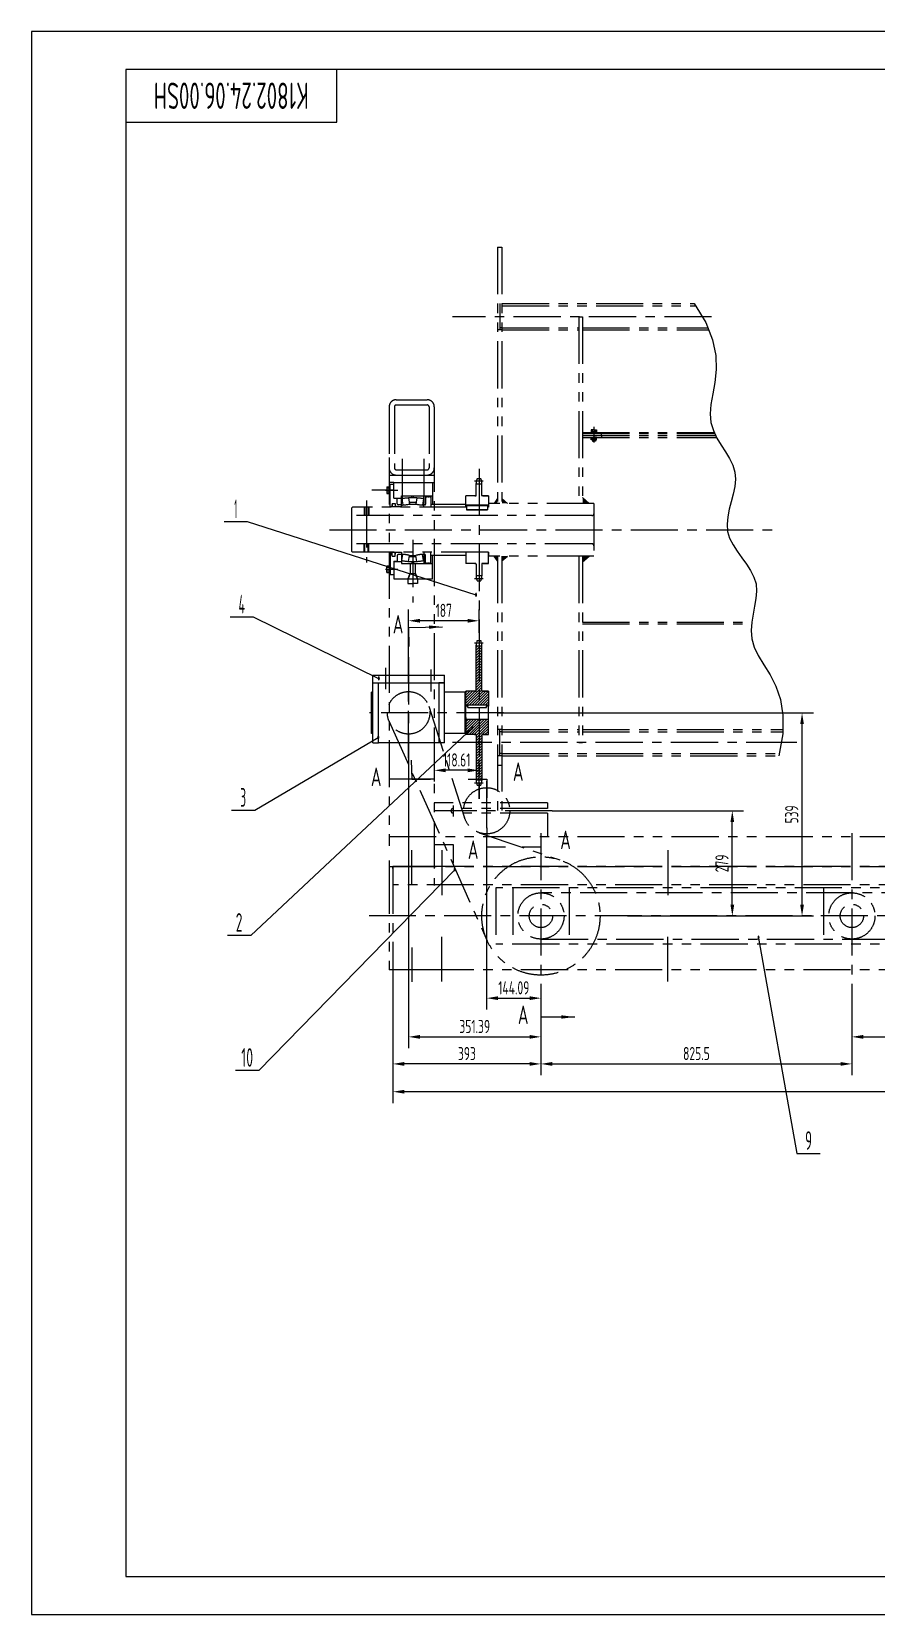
# Model space of a CAD drawing. Header units: millimetres. Extents: x 0 to 5940, y 0 to 4200.
# Drawn here: x 0 to 2242, y 0 to 4200 of the extents above; entities that cross this region are included whole.
import ezdxf
from ezdxf.enums import TextEntityAlignment as Align

# ---------------------------------------------------------------- set-up
doc = ezdxf.new("R2010")
doc.units = ezdxf.units.MM
doc.header["$LTSCALE"] = 100
for name, pattern in [('F', [0.75, 0.5, -0.25]), ('G', [2, 1.25, -0.25, 0.25, -0.25]), ('K', [2.5, 1.25, -0.25, 0.25, -0.25, 0.25, -0.25])]:
    doc.linetypes.add(name, pattern=pattern)
for name, color, linetype in [('01', 7, 'Continuous'), ('02', 1, 'Continuous'), ('04', 2, 'F'), ('05', 4, 'G'), ('07', 6, 'K'), ('08', 1, 'Continuous'), ('11', 3, 'Continuous')]:
    doc.layers.add(name, color=color, linetype=linetype)
doc.styles.get("Standard").update_dxf_attribs({"font": 'isocp', "width": 0.707, "bigfont": 'intecad.shx'})
doc.dimstyles.new('INTE', dxfattribs={"dimscale": 10, "dimtxt": 3.5, "dimasz": 3, "dimexe": 3, "dimexo": 0, "dimgap": 1, "dimtad": 1, "dimdsep": 46, "dimtxsty": 'Standard', "dimcen": 0, "dimclrd": 1, "dimclre": 1, "dimclrt": 3, "dimaunit": 1, "dimadec": 0, "dimazin": 0, "dimtfac": 1, "dimtmove": 0, "dimatfit": 0, "dimfxl": 1, "dimarcsym": 0})

# ---------------------------------------------------------------- blocks, each defined once
blk = doc.blocks.new('ERT')
at = {"layer": '07', "linetype": 'K'}
for points in [[(1236.5, 2961.2), (1227.5, 2948.3), (1236.5, 2948.3)], [(1248.5, 2961.2), (1248.5, 2948.3), (1263.5, 2948.3)], [(1462.5, 2963.4), (1462.5, 2948.3), (1480.4, 2948.3)], [(1236.5, 2795.5), (1227.5, 2808.3), (1236.5, 2808.3)], [(1248.5, 2795.5), (1248.5, 2808.3), (1263.5, 2808.3)], [(1462.5, 2793.3), (1462.5, 2808.3), (1480.4, 2808.3)]]:
    blk.add_hatch(color=6, dxfattribs=at).paths.add_polyline_path(points)
at = {"layer": '02'}
blk.add_lwpolyline([(1759.1, 3478.3), (1789.4, 3427.9), (1807.6, 3382.1), (1816, 3340.6), (1817.3, 3303.1), (1814, 3269.1), (1808.5, 3238.5), (1803.3, 3210.7), (1801, 3185.5), (1803.3, 3162.5), (1809.9, 3141.3), (1819.3, 3121.6), (1830.4, 3102.9), (1841.9, 3085), (1852.7, 3067.3), (1861.4, 3049.5), (1867, 3031.3), (1868.4, 3012.4), (1866.5, 2992.8), (1862.4, 2972.8), (1857.2, 2952.6), (1852, 2932.4), (1847.9, 2912.4), (1846, 2892.8), (1847.5, 2873.9), (1853, 2855.7), (1861.9, 2838.1), (1873, 2821), (1885.2, 2804.1), (1897.5, 2787.2), (1908.6, 2770.1), (1917.5, 2752.5), (1923, 2734.3), (1924.5, 2715.4), (1922.8, 2695.6), (1919.2, 2675.3), (1915, 2654.3), (1911.5, 2632.9), (1909.9, 2611.1), (1911.6, 2589), (1917.7, 2566.7), (1929.1, 2544.1), (1944, 2520.1), (1960.3, 2493.6), (1975.6, 2463.2), (1987.8, 2427.7), (1994.6, 2385.9), (1993.9, 2336.5), (1983.3, 2278.3)], dxfattribs=at)
at = {"layer": '05', "color": 4, "linetype": 'G'}
for p, q in [((1804.6, 3443.3), (1117.3, 3443.3)), ((984, 3066.3), (984, 2950.3)), ((1041.5, 3066.3), (1041.5, 2947.6)), ((961.5, 2983.3), (903.2, 2983.3)), ((939.4, 2983.3), (972.4, 2983.3)), ((1176, 3007.9), (1199, 3007.9)), ((889, 2955.7), (889, 2791.5)), ((790.5, 2878.3), (1984.6, 2878.3)), ((1011.5, 2851.2), (1011.5, 2685)), ((939.4, 2773.3), (972.4, 2773.3)), ((1176, 2748.8), (1199, 2748.8)), ((2022.1, 2313.3), (1117.3, 2313.3))]:
    blk.add_line(p, q, dxfattribs=at)
at = {"layer": '07', "color": 6, "linetype": 'K'}
for p, q in [((1236.5, 3628.3), (1236.5, 2948.3)), ((1236.5, 3628.3), (1248.5, 3628.3)), ((1236.5, 3628.3), (1248.5, 3628.3)), ((1248.5, 3628.3), (1248.5, 2948.3)), ((1242.5, 3478.3), (1242.5, 3408.3)), ((1248.5, 3478.3), (1759.1, 3478.3)), ((1248.5, 3472.3), (1762.7, 3472.3)), ((1248.5, 3408.3), (1236.5, 3408.3)), ((1248.5, 3414.3), (1242.5, 3414.3)), ((1248.5, 3414.3), (1452.5, 3414.3)), ((1248.5, 3408.3), (1452.5, 3408.3)), ((1452.5, 3443.3), (1452.5, 2948.3)), ((1452.5, 3443.3), (1462.5, 3443.3)), ((1462.5, 3443.3), (1462.5, 2948.3)), ((1462.5, 3414.3), (1794.8, 3414.3)), ((1462.5, 3408.3), (1797.2, 3408.3)), ((949, 3204.3), (949, 3003.3)), ((963, 3204.3), (963, 3042.3)), ((968, 3223.3), (1050, 3223.3)), ((968, 3209.3), (1050, 3209.3)), ((1055, 3204.3), (1055, 3042.3)), ((1069, 3204.3), (1069, 3003.3)), ((1492.5, 3151), (1492.5, 3109.9)), ((1462.5, 3136.3), (1812.2, 3136.3)), ((1462.5, 3133.3), (1813.7, 3133.3)), ((1462.5, 3128.3), (1816.1, 3128.3)), ((1462.5, 3123.3), (1818.5, 3123.3)), ((1492.5, 3143.7), (1485.3, 3143.7)), ((1485.3, 3143.7), (1485.3, 3138.4)), ((1485.3, 3138.4), (1492.5, 3138.4)), ((1485.3, 3123.3), (1492.5, 3123.3)), ((1485.3, 3116.5), (1485.3, 3123.3)), ((1492.5, 3116.5), (1485.3, 3116.5)), ((1486.4, 3138.4), (1486.4, 3136.3)), ((1492.5, 3138.4), (1486.4, 3138.4)), ((1486.4, 3136.3), (1492.5, 3136.3)), ((1488.5, 3138.4), (1488.5, 3143.7)), ((1488.5, 3116.5), (1488.5, 3123.3)), ((1488.5, 3116.5), (1488.5, 3113.4)), ((1488.5, 3113.4), (1492.5, 3113.4)), ((1489.5, 3113.4), (1489.5, 3116.5)), ((1492.5, 3136.3), (1491.3, 3138.4)), ((1492.5, 3143.7), (1499.7, 3143.7)), ((1492.5, 3140.5), (1492.5, 3134.2)), ((1492.5, 3138.4), (1493.7, 3136.3)), ((1492.5, 3138.4), (1498.7, 3138.4)), ((1499.7, 3138.4), (1492.5, 3138.4)), ((1498.7, 3136.3), (1492.5, 3136.3)), ((1492.5, 3115.5), (1492.5, 3124.4)), ((1499.7, 3123.3), (1492.5, 3123.3)), ((1492.5, 3116.5), (1499.7, 3116.5)), ((1496.5, 3113.4), (1492.5, 3113.4)), ((1495.5, 3113.4), (1495.5, 3116.5)), ((1496.5, 3138.4), (1496.5, 3143.7)), ((1496.5, 3116.5), (1496.5, 3123.3)), ((1496.5, 3116.5), (1496.5, 3113.4)), ((1498.7, 3138.4), (1498.7, 3136.3)), ((1499.7, 3143.7), (1499.7, 3138.4)), ((1499.7, 3116.5), (1499.7, 3123.3)), ((1512.5, 3128.3), (1512.5, 3133.3)), ((1512.5, 3128.3), (1512.5, 3123.3)), ((968, 3037.3), (1050, 3037.3)), ((942.5, 2992.2), (948.9, 2992.2)), ((942.5, 2992.2), (942.5, 2974.5)), ((948.9, 2988.3), (942.5, 2988.3)), ((948.9, 2974.5), (948.9, 2992.2)), ((948.9, 2991), (951.5, 2991)), ((949, 3023.3), (1069, 3023.3)), ((961.5, 3003.3), (949, 3003.3)), ((961.5, 2998.3), (951.5, 2998.3)), ((951.5, 2938.3), (951.5, 2998.3)), ((961.5, 3003.3), (1064, 3003.3)), ((961.5, 2961.8), (961.5, 3003.3)), ((1064, 3003.3), (1064, 2946.3)), ((1064, 3003.3), (1069, 3003.3)), ((1180, 2969.4), (1180, 3001.1)), ((1180, 3000), (1195, 3000)), ((1182.8, 3013.8), (1192.4, 3013.8)), ((1195, 2969.4), (1195, 3001.1)), ((948.9, 2978.3), (942.5, 2978.3)), ((942.5, 2974.5), (948.9, 2974.5)), ((948.9, 2975.6), (951.5, 2975.6)), ((956.7, 2948.3), (955.5, 2938.6)), ((956.7, 2948.3), (964.7, 2948.3)), ((956.7, 2948.3), (956.7, 2938.6)), ((961.5, 2962.3), (981.5, 2962.3)), ((961.5, 2961.8), (970.5, 2961.8)), ((964.7, 2948.3), (965.9, 2938.6)), ((964.7, 2948.3), (964.7, 2938.6)), ((970.5, 2947.3), (970.5, 2961.8)), ((981.5, 2944.3), (973.5, 2944.3)), ((981.5, 2938.3), (981.5, 2968.3)), ((981.5, 2968.3), (1064, 2968.3)), ((982.4, 2960.1), (985.3, 2943.9)), ((1000.1, 2962.5), (1002.9, 2946.5)), ((1020.7, 2950.2), (1002.2, 2950.2)), ((1002.9, 2946.5), (1020.1, 2946.5)), ((1009.5, 2962.9), (1009.5, 2968.3)), ((1013.5, 2962.9), (1013.5, 2968.3)), ((1022.9, 2962.5), (1020.1, 2946.5)), ((1040.6, 2960.1), (1037.7, 2943.9)), ((1041.5, 2938.3), (1041.5, 2968.3)), ((1044, 2944.3), (1041.5, 2944.3)), ((1046, 2967.8), (1046, 2946.3)), ((1046, 2967.8), (1048, 2967.8)), ((1048, 2967.8), (1048, 2965.8)), ((1048, 2965.8), (1050, 2965.8)), ((1050, 2967.8), (1052, 2967.8)), ((1050, 2967.8), (1050, 2965.8)), ((1052, 2967.8), (1052, 2965.8)), ((1052, 2965.8), (1054, 2965.8)), ((1054, 2967.8), (1054, 2965.8)), ((1054, 2967.8), (1056, 2967.8)), ((1056, 2967.8), (1056, 2965.8)), ((1056, 2965.8), (1058, 2965.8)), ((1058, 2967.8), (1058, 2965.8)), ((1058, 2967.8), (1060, 2967.8)), ((1060, 2967.8), (1060, 2938.3)), ((1060, 2946.3), (1152.6, 2946.3)), ((1152.6, 2938.3), (1152.6, 2968.3)), ((1179, 2968.3), (1152.6, 2968.3)), ((1212.6, 2943.2), (1152.6, 2943.2)), ((1154.6, 2942.5), (1155.3, 2943.2)), ((1154.6, 2942.5), (1154.6, 2931.3)), ((1154.6, 2942.5), (1210.6, 2942.5)), ((1176.1, 2968.3), (1179, 2968.3)), ((1212.6, 2968.3), (1196, 2968.3)), ((1198.5, 2968.3), (1212.6, 2968.3)), ((1210.6, 2942.5), (1210, 2943.2)), ((1210.6, 2942.5), (1210.6, 2931.3)), ((1212.6, 2968.3), (1212.6, 2938.3)), ((1492.5, 2948.3), (1212.6, 2948.3)), ((1236.5, 2961.2), (1227.5, 2948.3)), ((1248.5, 2961.2), (1263.5, 2948.3)), ((1462.5, 2963.4), (1480.4, 2948.3)), ((1492.5, 2948.3), (1492.5, 2808.3)), ((849, 2935.3), (852, 2938.3)), ((849, 2935.3), (849, 2821.3)), ((1487.5, 2915.8), (849, 2915.8)), ((1154.6, 2938.3), (852, 2938.3)), ((883, 2938.3), (883, 2915.8)), ((884.5, 2938.3), (884.5, 2915.8)), ((893.5, 2938.3), (893.5, 2915.8)), ((895, 2938.3), (895, 2915.8)), ((981.5, 2938.6), (951.5, 2938.6)), ((1154.6, 2931.3), (1155.1, 2930.8)), ((1154.6, 2931.3), (1210.6, 2931.3)), ((1210.1, 2930.8), (1155.1, 2930.8)), ((1210.1, 2930.8), (1210.6, 2931.3)), ((1212.6, 2938.3), (1210.6, 2938.3)), ((1487.5, 2840.8), (849, 2840.8)), ((852, 2818.3), (849, 2821.3)), ((1212.6, 2818.3), (852, 2818.3)), ((883, 2818.3), (883, 2840.8)), ((884.5, 2818.3), (884.5, 2840.8)), ((893.5, 2818.3), (893.5, 2840.8)), ((895, 2818.3), (895, 2840.8)), ((951.5, 2818.3), (951.5, 2758.3)), ((967.5, 2818.1), (951.5, 2818.1)), ((981.5, 2818.1), (951.5, 2818.1)), ((956.7, 2808.3), (955.5, 2818.1)), ((956.7, 2808.3), (956.7, 2818.1)), ((964.7, 2808.3), (965.9, 2818.1)), ((964.7, 2808.3), (964.7, 2818.1)), ((981.5, 2818.3), (981.5, 2788.3)), ((1041.5, 2818.3), (1041.5, 2788.3)), ((1060, 2788.8), (1060, 2818.3)), ((1152.6, 2818.3), (1152.6, 2788.3)), ((1212.6, 2818.3), (1212.6, 2808.3)), ((1212.6, 2788.3), (1212.6, 2818.3)), ((942.5, 2782.2), (948.9, 2782.2)), ((942.5, 2764.5), (942.5, 2782.2)), ((948.9, 2778.3), (942.5, 2778.3)), ((948.9, 2782.2), (948.9, 2764.5)), ((948.9, 2781), (951.5, 2781)), ((956.7, 2808.3), (964.7, 2808.3)), ((961.5, 2794.8), (970.5, 2794.8)), ((961.5, 2794.8), (961.5, 2748.3)), ((961.5, 2794.3), (981.5, 2794.3)), ((970.5, 2809.3), (970.5, 2794.8)), ((981.5, 2812.3), (973.5, 2812.3)), ((981.5, 2812.3), (973.5, 2812.3)), ((981.5, 2788.3), (1064, 2788.3)), ((982.4, 2796.6), (985.3, 2812.8)), ((1000.1, 2794.2), (1002.9, 2810.2)), ((1020.7, 2806.4), (1002.2, 2806.4)), ((1002.9, 2810.2), (1020.1, 2810.2)), ((1004.5, 2788.3), (1004.5, 2762.3)), ((1009.5, 2793.8), (1009.5, 2788.3)), ((1013.5, 2793.8), (1013.5, 2788.3)), ((1018.5, 2788.3), (1018.5, 2762.3)), ((1022.9, 2794.2), (1020.1, 2810.2)), ((1040.6, 2796.6), (1037.7, 2812.8)), ((1044, 2812.3), (1041.5, 2812.3)), ((1046, 2788.8), (1046, 2810.3)), ((1046, 2788.8), (1048, 2788.8)), ((1048, 2788.8), (1048, 2790.8)), ((1048, 2790.8), (1050, 2790.8)), ((1050, 2788.8), (1050, 2790.8)), ((1050, 2788.8), (1052, 2788.8)), ((1052, 2788.8), (1052, 2790.8)), ((1052, 2790.8), (1054, 2790.8)), ((1054, 2788.8), (1054, 2790.8)), ((1054, 2788.8), (1056, 2788.8)), ((1056, 2790.8), (1058, 2790.8)), ((1056, 2788.8), (1056, 2790.8)), ((1058, 2788.8), (1058, 2790.8)), ((1058, 2788.8), (1060, 2788.8)), ((1152.6, 2810.3), (1060, 2810.3)), ((1064, 2748.3), (1064, 2810.3)), ((1179, 2788.3), (1152.6, 2788.3)), ((1176.1, 2788.3), (1179, 2788.3)), ((1180, 2787.3), (1180, 2755.5)), ((1195, 2787.3), (1195, 2755.5)), ((1212.6, 2788.3), (1196, 2788.3)), ((1198.5, 2788.3), (1212.6, 2788.3)), ((1492.5, 2808.3), (1212.6, 2808.3)), ((1236.5, 2795.5), (1227.5, 2808.3)), ((1236.5, 2808.3), (1236.5, 2128.3)), ((1248.5, 2808.3), (1248.5, 2128.3)), ((1248.5, 2795.5), (1263.5, 2808.3)), ((1452.5, 2808.3), (1452.5, 2313.3)), ((1462.5, 2808.3), (1462.5, 2313.3)), ((1462.5, 2793.3), (1480.4, 2808.3)), ((948.9, 2768.3), (942.5, 2768.3)), ((942.5, 2764.5), (948.9, 2764.5)), ((948.9, 2765.6), (951.5, 2765.6)), ((961.5, 2758.3), (951.5, 2758.3)), ((961.5, 2748.3), (1064, 2748.3)), ((1003.6, 2762.3), (998.5, 2748.3)), ((998.5, 2748.3), (998.5, 2736)), ((998.5, 2736), (1011.5, 2736)), ((1004.5, 2762.3), (999.3, 2748.3)), ((1003.6, 2762.3), (1019.4, 2762.3)), ((1024.5, 2736), (1011.5, 2736)), ((1018.5, 2762.3), (1023.7, 2748.3)), ((1019.4, 2762.3), (1024.5, 2748.3)), ((1024.5, 2748.3), (1024.5, 2736)), ((1180, 2756.7), (1195, 2756.7)), ((1182.8, 2742.8), (1192.4, 2742.8)), ((1462.5, 2633.3), (1911.6, 2633.3)), ((1462.5, 2628.3), (1911.2, 2628.3)), ((1248.5, 2348.3), (1452.5, 2348.3)), ((1248.5, 2342.3), (1452.5, 2342.3)), ((1462.5, 2348.3), (1994, 2348.3)), ((1462.5, 2342.3), (1994.2, 2342.3)), ((1248.5, 2284.3), (1984.4, 2284.3)), ((1248.5, 2278.3), (1983.3, 2278.3))]:
    blk.add_line(p, q, dxfattribs=at)
for centre, radius, start, end in [((968, 3204.3), 19, 90, 180), ((968, 3204.3), 5, 90, 180), ((1050, 3204.3), 19, 0, 90), ((1050, 3204.3), 5, 0, 90), ((968, 3042.3), 19, 180, 270), ((968, 3042.3), 5, 180, 270), ((1050, 3042.3), 5, 270, 0), ((1050, 3042.3), 19, 270, 0), ((1210.5, 3001.2), 30.5, 155.386, 180.0093), ((1164.5, 3001.6), 30.5, 359.2339, 23.7843), ((973.5, 2947.3), 3, 180, 270), ((1011.3, 2813.7), 149.3, 89.9099, 101.5036), ((981.5, 3029.4), 85.6, 269.9905, 284.4704), ((1011.7, 2813.7), 149.3, 78.4964, 90.0901), ((1041.5, 3029.4), 85.6, 255.5296, 270.0095), ((1044, 2946.3), 2, 270, 360), ((1179, 2969.4), 1.02, 270, 0), ((1196, 2969.4), 1.02, 180, 270), ((1155.1, 2931.3), 0.5, 180, 270), ((1210.1, 2931.3), 0.5, 270, 360), ((1487.5, 2920.8), 5, 270, 0), ((1487.5, 2835.8), 5, 0, 90), ((973.5, 2809.3), 3, 90, 180), ((981.5, 2727.3), 85.6, 75.5296, 90.0095), ((1011.3, 2943), 149.3, 258.4964, 270.0901), ((1011.7, 2943), 149.3, 269.9099, 281.5036), ((1041.5, 2727.3), 85.6, 89.9905, 104.4704), ((1044, 2810.3), 2, 0, 90), ((1179, 2787.3), 1.02, 0, 90), ((1196, 2787.3), 1.02, 90, 180), ((1210.5, 2755.5), 30.5, 179.9907, 204.614), ((1164.5, 2755.1), 30.5, 336.2157, 0.7661)]:
    blk.add_arc(centre, radius, start, end, dxfattribs=at)
blk = doc.blocks.new('*D16')
at = {"layer": '08', "color": 1, "lineweight": -2}
for p, q in [((959, 1710.3), (959, 1356.9)), ((5174, 1710.3), (5174, 1356.9)), ((5144, 1386.9), (989, 1386.9))]:
    blk.add_line(p, q, dxfattribs=at)
at = {"layer": '08', "color": 1}
for points in [[(989, 1391.9), (989, 1381.9), (959, 1386.9)], [(5144, 1391.9), (5144, 1381.9), (5174, 1386.9)]]:
    blk.add_solid(points, dxfattribs=at)
at = {"layer": 'Defpoints', "color": 0}
for p in [(959, 1710.3), (5174, 1710.3), (959, 1386.9)]:
    blk.add_point(p, dxfattribs=at)
at = {"layer": '08', "color": 3, "insert": (3066.5, 1414.4), "char_height": 35, "attachment_point": 5}
blk.add_mtext('4215', dxfattribs=at)
blk = doc.blocks.new('*D24')
at = {"layer": '08', "color": 1, "lineweight": -2}
for p, q in [((1187.6, 2164.4), (1187.6, 2269.8)), ((1069, 2250.8), (1069, 2209.8)), ((1157.6, 2239.8), (1099, 2239.8))]:
    blk.add_line(p, q, dxfattribs=at)
at = {"layer": '08', "color": 1}
for points in [[(1099, 2244.8), (1099, 2234.8), (1069, 2239.8)], [(1157.6, 2244.8), (1157.6, 2234.8), (1187.6, 2239.8)]]:
    blk.add_solid(points, dxfattribs=at)
at = {"layer": 'Defpoints', "color": 0}
for p in [(1069, 2250.8), (1069, 2239.8), (1187.6, 2164.4)]:
    blk.add_point(p, dxfattribs=at)
at = {"layer": '08', "color": 3, "insert": (1128.3, 2267.3), "char_height": 35, "attachment_point": 5}
blk.add_mtext('118.61', dxfattribs=at)
blk = doc.blocks.new('*D25')
at = {"layer": '08', "color": 1, "lineweight": -2}
for p, q in [((1000.6, 2539.7), (1000.6, 2666.7)), ((1187.6, 2604.6), (1187.6, 2666.7)), ((1157.6, 2636.7), (1030.6, 2636.7))]:
    blk.add_line(p, q, dxfattribs=at)
at = {"layer": '08', "color": 1}
for points in [[(1030.6, 2641.7), (1030.6, 2631.7), (1000.6, 2636.7)], [(1157.6, 2641.7), (1157.6, 2631.7), (1187.6, 2636.7)]]:
    blk.add_solid(points, dxfattribs=at)
at = {"layer": 'Defpoints', "color": 0}
for p in [(1000.6, 2636.7), (1187.6, 2604.6), (1000.6, 2539.7)]:
    blk.add_point(p, dxfattribs=at)
at = {"layer": '08', "color": 3, "insert": (1094.1, 2664.2), "char_height": 35, "attachment_point": 5}
blk.add_mtext('187', dxfattribs=at)
blk = doc.blocks.new('*D37')
at = {"layer": '08', "color": 1, "lineweight": -2}
for p, q in [((959, 1634.3), (959, 1430.7)), ((1352, 1634.3), (1352, 1430.7)), ((1322, 1460.7), (989, 1460.7))]:
    blk.add_line(p, q, dxfattribs=at)
at = {"layer": '08', "color": 1}
for points in [[(989, 1465.7), (989, 1455.7), (959, 1460.7)], [(1322, 1465.7), (1322, 1455.7), (1352, 1460.7)]]:
    blk.add_solid(points, dxfattribs=at)
at = {"layer": 'Defpoints', "color": 0}
for p in [(959, 1634.3), (1352, 1634.3), (959, 1460.7)]:
    blk.add_point(p, dxfattribs=at)
at = {"layer": '08', "color": 3, "insert": (1155.5, 1488.2), "char_height": 35, "attachment_point": 5}
blk.add_mtext('393', dxfattribs=at)
blk = doc.blocks.new('*D38')
at = {"layer": '08', "color": 1, "lineweight": -2}
for p, q in [((1352, 1634.3), (1352, 1430.7)), ((2177.5, 1634.3), (2177.5, 1430.7)), ((1382, 1460.7), (2147.5, 1460.7))]:
    blk.add_line(p, q, dxfattribs=at)
at = {"layer": '08', "color": 1}
for points in [[(1382, 1465.7), (1382, 1455.7), (1352, 1460.7)], [(2147.5, 1465.7), (2147.5, 1455.7), (2177.5, 1460.7)]]:
    blk.add_solid(points, dxfattribs=at)
at = {"layer": 'Defpoints', "color": 0}
for p in [(1352, 1634.3), (2177.5, 1634.3), (2177.5, 1460.7)]:
    blk.add_point(p, dxfattribs=at)
at = {"layer": '08', "color": 3, "insert": (1764.8, 1488.2), "char_height": 35, "attachment_point": 5}
blk.add_mtext('825.5', dxfattribs=at)
blk = doc.blocks.new('*D39')
at = {"layer": '08', "color": 1, "lineweight": -2}
for p, q in [((2177.5, 1634.3), (2177.5, 1502.5)), ((3066.5, 1634.3), (3066.5, 1502.5)), ((2207.5, 1532.5), (3036.5, 1532.5))]:
    blk.add_line(p, q, dxfattribs=at)
at = {"layer": '08', "color": 1}
for points in [[(2207.5, 1537.5), (2207.5, 1527.5), (2177.5, 1532.5)], [(3036.5, 1537.5), (3036.5, 1527.5), (3066.5, 1532.5)]]:
    blk.add_solid(points, dxfattribs=at)
at = {"layer": 'Defpoints', "color": 0}
for p in [(2177.5, 1634.3), (3066.5, 1634.3), (3066.5, 1532.5)]:
    blk.add_point(p, dxfattribs=at)
at = {"layer": '08', "color": 3, "insert": (2622, 1560), "char_height": 35, "attachment_point": 5}
blk.add_mtext('889', dxfattribs=at)
blk = doc.blocks.new('*D42')
at = {"layer": '08', "color": 1, "lineweight": -2}
for p, q in [((1381.8, 2132.3), (1890.1, 2132.3)), ((1860.1, 1883.3), (1860.1, 2102.3)), ((1601.9, 1853.3), (1890.1, 1853.3))]:
    blk.add_line(p, q, dxfattribs=at)
at = {"layer": '08', "color": 1}
for points in [[(1855.1, 2102.3), (1865.1, 2102.3), (1860.1, 2132.3)], [(1855.1, 1883.3), (1865.1, 1883.3), (1860.1, 1853.3)]]:
    blk.add_solid(points, dxfattribs=at)
at = {"layer": 'Defpoints', "color": 0}
for p in [(1381.8, 2132.3), (1860.1, 2132.3), (1601.9, 1853.3)]:
    blk.add_point(p, dxfattribs=at)
at = {"layer": '08', "color": 3, "insert": (1832.6, 1992.8), "char_height": 35, "attachment_point": 5, "rotation": 90}
blk.add_mtext('279', dxfattribs=at)
blk = doc.blocks.new('*D43')
at = {"layer": '08', "color": 1, "lineweight": -2}
for p, q in [((1207.9, 2050.7), (1207.9, 1605.2)), ((1352, 1668), (1352, 1605.2)), ((1237.9, 1635.2), (1322, 1635.2))]:
    blk.add_line(p, q, dxfattribs=at)
at = {"layer": '08', "color": 1}
for points in [[(1237.9, 1640.2), (1237.9, 1630.2), (1207.9, 1635.2)], [(1322, 1640.2), (1322, 1630.2), (1352, 1635.2)]]:
    blk.add_solid(points, dxfattribs=at)
at = {"layer": 'Defpoints', "color": 0}
for p in [(1207.9, 2050.7), (1352, 1668), (1352, 1635.2)]:
    blk.add_point(p, dxfattribs=at)
at = {"layer": '08', "color": 3, "insert": (1280, 1662.7), "char_height": 35, "attachment_point": 5}
blk.add_mtext('144.09', dxfattribs=at)
blk = doc.blocks.new('*D44')
at = {"layer": '08', "color": 1, "lineweight": -2}
for p, q in [((1236.5, 2392.3), (2075.2, 2392.3)), ((2045.2, 1883.3), (2045.2, 2362.3)), ((1581.8, 1853.3), (2075.2, 1853.3))]:
    blk.add_line(p, q, dxfattribs=at)
at = {"layer": '08', "color": 1}
for points in [[(2040.2, 2362.3), (2050.2, 2362.3), (2045.2, 2392.3)], [(2040.2, 1883.3), (2050.2, 1883.3), (2045.2, 1853.3)]]:
    blk.add_solid(points, dxfattribs=at)
at = {"layer": 'Defpoints', "color": 0}
for p in [(1236.5, 2392.3), (2045.2, 2392.3), (1581.8, 1853.3)]:
    blk.add_point(p, dxfattribs=at)
at = {"layer": '08', "color": 3, "insert": (2017.7, 2122.8), "char_height": 35, "attachment_point": 5, "rotation": 90}
blk.add_mtext('539', dxfattribs=at)
blk = doc.blocks.new('*D45')
at = {"layer": '08', "color": 1, "lineweight": -2}
for p, q in [((1000.6, 2297.2), (1000.6, 1502.5)), ((1352, 1668), (1352, 1502.5)), ((1030.6, 1532.5), (1322, 1532.5))]:
    blk.add_line(p, q, dxfattribs=at)
at = {"layer": '08', "color": 1}
for points in [[(1030.6, 1537.5), (1030.6, 1527.5), (1000.6, 1532.5)], [(1322, 1537.5), (1322, 1527.5), (1352, 1532.5)]]:
    blk.add_solid(points, dxfattribs=at)
at = {"layer": 'Defpoints', "color": 0}
for p in [(1000.6, 2297.2), (1352, 1668), (1352, 1532.5)]:
    blk.add_point(p, dxfattribs=at)
at = {"layer": '08', "color": 3, "insert": (1176.3, 1560), "char_height": 35, "attachment_point": 5}
blk.add_mtext('351.39', dxfattribs=at)
blk = doc.blocks.new('*U64', base_point=(251.96, 168.31))
at = {"layer": '01'}
for p, q in [((251.96, 168.31), (251.96, 182.31)), ((195.96, 168.31), (251.96, 168.31))]:
    blk.add_line(p, q, dxfattribs=at)
blk = doc.blocks.new('*U65')
at = {"layer": '01'}
for points in [[(584, 410), (25, 410)], [(25, 410), (25, 10)], [(25, 10), (584, 10)]]:
    blk.add_lwpolyline(points, dxfattribs=at)
at = {"layer": '02'}
for points in [[(594, 420), (0, 420)], [(0, 420), (0, 0)], [(0, 0), (594, 0)]]:
    blk.add_lwpolyline(points, dxfattribs=at)

msp = doc.modelspace()

# ---------------------------------------------------------------- hatches: boundary and pattern name
at = {"layer": '02'}
h = msp.add_hatch(dxfattribs=at)
h.set_pattern_fill('_USER', color=256, scale=5, angle=45, style=0, pattern_type=0)
h.set_pattern_definition([(45, (0, 0), (-3.535534, 3.535534), [])])
h.paths.add_polyline_path([(1187.61, 2570.515), (1180.038, 2570.515), (1180.038, 2450.861, -0.41421356), (1179.022, 2449.845), (1152.608, 2449.845), (1152.608, 2412.845), (1187.61, 2412.845)])
h.paths.add_polyline_path([(1212.608, 2449.845), (1196.017, 2449.845, -0.41421356), (1195.001, 2450.861), (1195.001, 2570.515), (1187.61, 2570.515), (1187.61, 2412.845), (1212.608, 2412.845)])
h.paths.add_polyline_path([(1187.61, 2313.345), (1195.001, 2313.345), (1195.001, 2333.829, -0.41421356), (1196.017, 2334.845), (1212.608, 2334.845), (1212.608, 2374.845), (1187.61, 2374.845)])
h.paths.add_polyline_path([(1152.608, 2334.845), (1179.022, 2334.845, -0.41421356), (1180.038, 2333.829), (1180.038, 2313.345), (1187.61, 2313.345), (1187.61, 2374.845), (1152.608, 2374.845)])
h.paths.add_polyline_path([(1187.61, 2214.175), (1195.001, 2214.175), (1195.001, 2313.345), (1187.61, 2313.345)])
h.paths.add_polyline_path([(1180.038, 2214.175), (1187.61, 2214.175), (1187.61, 2313.345), (1180.038, 2313.345)])

# ---------------------------------------------------------------- linework, layer by layer
at = {"layer": '01'}
for p, q in [((1000.608, 2618.637), (1001.652, 2568.648)), ((1007.957, 2266.723), (1009.001, 2216.734)), ((1009.001, 2216.734), (1059.001, 2216.734)), ((1158.774, 2216.734), (1208.774, 2216.734)), ((1208.774, 2216.734), (1208.534, 2166.734)), ((1208.152, 2087.063), (1207.912, 2037.063)), ((1207.912, 2037.063), (1257.912, 2037.063)), ((1302.001, 2037.063), (1352.001, 2037.063)), ((1352.001, 2037.063), (1352.001, 1987.063)), ((949.001, 2000.345), (949.001, 1984.345)), ((949.001, 1722.345), (949.001, 1710.345)), ((1352.001, 1635.258), (1352.001, 1585.258))]:
    msp.add_line(p, q, dxfattribs=at)
at = {"layer": '01', "color": 7, "linetype": 'Continuous'}
for p, q in [((1180.038, 2450.861), (1180.038, 2571.686)), ((1180.038, 2570.515), (1195.001, 2570.515)), ((1182.808, 2584.386), (1192.412, 2584.386)), ((1195.001, 2450.861), (1195.001, 2571.686)), ((905.608, 2312.845), (905.608, 2492.345)), ((905.608, 2492.345), (1095.608, 2492.345)), ((1095.608, 2312.845), (1095.608, 2492.345)), ((905.608, 2447.345), (902.608, 2447.345)), ((902.608, 2337.345), (902.608, 2447.345)), ((905.608, 2472.345), (1095.608, 2472.345)), ((905.608, 2471.845), (920.608, 2471.845)), ((920.608, 2312.345), (920.608, 2472.345)), ((1080.608, 2472.345), (1080.608, 2312.345)), ((1095.608, 2471.845), (1080.608, 2471.845)), ((1150.608, 2447.345), (1095.608, 2447.345)), ((1150.608, 2337.345), (1150.608, 2447.345)), ((1152.608, 2404.948), (1152.608, 2449.845)), ((1179.022, 2449.845), (1152.608, 2449.845)), ((1176.09, 2449.845), (1179.022, 2449.845)), ((1212.608, 2449.845), (1196.017, 2449.845)), ((1198.517, 2449.845), (1212.608, 2449.845)), ((1212.608, 2449.845), (1212.608, 2409.845)), ((1152.608, 2412.345), (1150.608, 2412.345)), ((1212.608, 2412.845), (1152.608, 2412.845)), ((1152.608, 2372.345), (1152.608, 2412.345)), ((1157.608, 2409.845), (1152.608, 2409.845)), ((1157.608, 2409.845), (1152.608, 2409.845)), ((1157.608, 2412.845), (1157.608, 2409.845)), ((1157.608, 2406.845), (1157.608, 2409.845)), ((1157.608, 2406.845), (1207.608, 2406.845)), ((1207.608, 2412.845), (1207.608, 2409.845)), ((1212.608, 2409.845), (1207.608, 2409.845)), ((1212.608, 2409.845), (1207.608, 2409.845)), ((1207.608, 2406.845), (1207.608, 2409.845)), ((1212.608, 2374.845), (1212.608, 2409.845)), ((1152.608, 2372.345), (1150.608, 2372.345)), ((1152.608, 2379.742), (1152.608, 2334.845)), ((1212.608, 2374.845), (1152.608, 2374.845)), ((1212.608, 2374.845), (1152.608, 2374.845)), ((1212.608, 2334.845), (1212.608, 2374.845)), ((905.608, 2337.345), (902.608, 2337.345)), ((905.608, 2312.845), (920.608, 2312.845)), ((1080.608, 2312.345), (920.608, 2312.345)), ((1095.608, 2312.845), (1080.608, 2312.845)), ((1150.608, 2337.345), (1095.608, 2337.345)), ((1179.022, 2334.845), (1152.608, 2334.845)), ((1176.09, 2334.845), (1179.022, 2334.845)), ((1180.038, 2333.829), (1180.038, 2213.004)), ((1195.001, 2333.829), (1195.001, 2213.004)), ((1212.608, 2334.845), (1196.017, 2334.845)), ((1198.517, 2334.845), (1212.608, 2334.845)), ((1180.038, 2214.175), (1195.001, 2214.175)), ((1182.808, 2200.304), (1192.412, 2200.304)), ((1080.609, 1984.345), (959.001, 1984.345)), ((1089.49, 1984.345), (959.001, 1984.345)), ((959.001, 1979.045), (959.001, 1984.345)), ((949.001, 1722.345), (949.001, 1710.345)), ((1116.557, 1710.345), (949.001, 1710.345))]:
    msp.add_line(p, q, dxfattribs=at)
for centre, radius, start, end in [((1210.518, 2571.691), 30.48, 155.385954, 180.009339), ((1164.521, 2572.093), 30.48, 359.233881, 23.7843), ((1179.022, 2450.861), 1.016, 270, 0), ((1196.017, 2450.861), 1.016, 180, 270), ((1179.022, 2333.829), 1.016, 0, 90), ((1196.017, 2333.829), 1.016, 90, 180), ((1210.518, 2212.999), 30.48, 179.990661, 204.614046), ((1164.521, 2212.597), 30.48, 336.2157, 0.766119)]:
    msp.add_arc(centre, radius, start, end, dxfattribs=at)
at = {"layer": '02'}
for p, q in [((572.692, 2899.009), (510.692, 2899.009)), ((1179.663, 2704.469), (572.692, 2899.009)), ((588.686, 2646.133), (526.686, 2646.133)), ((921.867, 2482.63), (588.686, 2646.133)), ((1000.608, 2618.637), (1090.588, 2620.516)), ((1169.944, 2352.256), (581.637, 1801.408)), ((920.293, 2326.231), (592.491, 2133.218)), ((592.491, 2133.218), (530.491, 2133.218)), ((1123.08, 1976.033), (603.099, 1443.076)), ((581.637, 1801.408), (519.637, 1801.408)), ((1929.662, 1794.206), (2031.468, 1222.73)), ((1352.001, 1585.258), (1442.001, 1585.258)), ((603.099, 1443.076), (541.099, 1443.076)), ((2031.468, 1222.73), (2093.468, 1222.73))]:
    msp.add_line(p, q, dxfattribs=at)
for points in [[(1090.588, 2620.516, 0, 9, 0), (1054.596, 2619.765, 0, 0, 0)], [(1442.001, 1585.258, 0, 9, 0), (1406.001, 1585.258, 0, 0, 0)]]:
    msp.add_lwpolyline(points, format="xyseb", dxfattribs=at)
at = {"layer": '04', "color": 2, "linetype": 'F'}
for p, q in [((959.001, 1984.345), (959.001, 1936.345)), ((959.001, 1770.345), (959.001, 1722.345))]:
    msp.add_line(p, q, dxfattribs=at)
at = {"layer": '05', "color": 4, "linetype": 'G'}
for p, q in [((1187.61, 3040.021), (1187.61, 2475.68)), ((1187.61, 2604.631), (1187.61, 2190.659)), ((1176.038, 2578.455), (1199.001, 2578.455)), ((1187.61, 2600.833), (1187.61, 2164.421)), ((1000.608, 2272.469), (1000.608, 2539.688)), ((1000.608, 2539.688), (1000.608, 2272.469)), ((940.608, 2455.292), (940.608, 2511.345)), ((1060.608, 2448.784), (1060.608, 2507.249)), ((1252.547, 2392.345), (896.634, 2392.345)), ((1176.038, 2206.235), (1199.001, 2206.235)), ((1119.001, 2146.517), (1119.001, 2117.428)), ((1381.778, 2132.345), (1069.001, 2132.345)), ((1352.001, 2073.282), (1352.001, 1592.18)), ((2177.501, 2073.282), (2177.501, 1592.18)), ((1008.999, 1937.474), (1008.999, 2028.316)), ((1089.001, 2027.704), (1089.001, 1908.908)), ((1689.001, 2027.704), (1689.001, 1908.908)), ((5220, 1853.345), (896.436, 1853.345)), ((1008.999, 1769.216), (1008.999, 1678.374)), ((1089.001, 1678.986), (1089.001, 1797.782)), ((1689.001, 1678.986), (1689.001, 1797.782))]:
    msp.add_line(p, q, dxfattribs=at)
at = {"layer": '05'}
for p, q in [((1054.248, 2409.608), (1149.526, 2113.555)), ((949.174, 2369.327), (1208.774, 1789.248)), ((2030.997, 2313.345), (1993.482, 2313.345)), ((1207.912, 2211.023), (1207.912, 2037.063)), ((1188.292, 2074.233), (1402.194, 2002.016)), ((4781.001, 1914.68), (1352.001, 1914.68)), ((1352.001, 1792.01), (4781.001, 1792.01))]:
    msp.add_line(p, q, dxfattribs=at)
at = {"layer": '05', "color": 4, "linetype": 'G'}
for centre, radius in [((1000.608, 2392.345), 56.35), ((1352.001, 1853.345), 156.915), ((2177.501, 1853.345), 61.335)]:
    msp.add_circle(centre, radius, dxfattribs=at)
at = {"layer": '05'}
for centre in [(1207.912, 2132.345), (1352.001, 1853.345)]:
    msp.add_circle(centre, 61.335, dxfattribs=at)
at = {"layer": '07', "color": 6, "linetype": 'K'}
for p, q in [((949.001, 3070.249), (949.001, 2039.103)), ((1069.001, 3103.845), (1069.001, 1934.054)), ((1069.001, 2491.742), (949.001, 2491.742)), ((1248.501, 2348.345), (1236.501, 2348.345)), ((1242.501, 2278.345), (1242.501, 2348.345)), ((1248.501, 2342.345), (1242.501, 2342.345)), ((1452.501, 2313.345), (1462.501, 2313.345)), ((1248.501, 2278.345), (1236.501, 2278.345)), ((1248.501, 2284.345), (1242.501, 2284.345)), ((1236.501, 2253.498), (1248.501, 2253.498)), ((1236.501, 2253.498), (1248.501, 2253.498)), ((1069.001, 2216.734), (949.001, 2216.734)), ((1369.001, 2153.345), (1069.001, 2153.345)), ((1369.001, 2153.345), (1369.001, 2138.345)), ((1369.001, 2138.345), (1119.001, 2138.345)), ((1369.001, 2126.345), (1119.001, 2126.345)), ((1369.001, 2126.345), (1369.001, 2064.345)), ((949.001, 2064.345), (5184.001, 2064.345)), ((1069.001, 2043.345), (1119.001, 2043.345)), ((1119.001, 2043.345), (1119.001, 1993.345)), ((949.001, 1984.345), (5184.001, 1984.345)), ((949.001, 1984.345), (949.001, 1710.345)), ((5174.001, 1984.345), (959.001, 1984.345)), ((959.001, 1984.345), (959.001, 1710.345)), ((5174.001, 1936.345), (959.001, 1936.345)), ((4901.001, 1928.345), (1232.001, 1928.345)), ((1232.001, 1928.345), (1232.001, 1778.345)), ((1277.001, 1928.345), (1277.001, 1778.345)), ((1427.001, 1928.345), (1427.001, 1778.345)), ((2102.501, 1928.345), (2102.501, 1778.345)), ((4901.001, 1778.345), (1232.001, 1778.345)), ((4901.001, 1778.345), (1232.001, 1778.345)), ((5174.001, 1710.345), (949.001, 1710.345)), ((5174.001, 1710.345), (959.001, 1710.345))]:
    msp.add_line(p, q, dxfattribs=at)
for centre in [(1352.001, 1853.345), (2177.501, 1853.345)]:
    msp.add_circle(centre, 31, dxfattribs=at)
msp.add_arc((1119.001, 2132.345), 6, 90, 270, dxfattribs=at)

# ---------------------------------------------------------------- block references
msp.add_blockref('ERT', (0, 0))
at = {"layer": '04', "xscale": 10, "yscale": 10, "zscale": 10}
msp.add_blockref('*U64', (810, 3960), dxfattribs=at)
at = {"layer": '05', "xscale": 10, "yscale": 10, "zscale": 10}
msp.add_blockref('*U65', (0, 0), dxfattribs=at)

# ---------------------------------------------------------------- texts
at = {"layer": '02', "width": 0.605172}
for p, p2 in [((1176.663, 2699.469), (1182.663, 2699.469)), ((918.867, 2477.63), (924.867, 2477.63)), ((1166.944, 2347.256), (1172.944, 2347.256)), ((917.293, 2321.231), (923.293, 2321.231)), ((1120.08, 1971.033), (1126.08, 1971.033)), ((1926.662, 1789.206), (1932.662, 1789.206))]:
    msp.add_text('●', height=10, dxfattribs=at).set_placement(p, p2, align=Align.FIT)
at = {"layer": '11', "width": 0.584007}
msp.add_text('K1802.24.06.00SH', height=70, rotation=180, dxfattribs=at).set_placement((735.527, 4065), (324.473, 4065), align=Align.FIT)
at = {"layer": '11'}
for s, height, width, p, p2 in [('1', 49.497, 0.404, (538.192, 2909.009), (545.191, 2909.009)), ('4', 49.497, 0.528023, (549.192, 2656.133), (566.18, 2656.133)), ('3', 49.497, 0.527686, (553.768, 2143.218), (569.215, 2143.218)), ('2', 49.497, 0.579452, (541.888, 1811.408), (559.386, 1811.408)), ('10', 49.4975, 0.606076, (556.338, 1453.076), (587.861, 1453.076)), ('9', 49.497, 0.579528, (2053.552, 1232.73), (2071.383, 1232.73))]:
    msp.add_text(s, height=height, dxfattribs=dict(at, width=width)).set_placement(p, p2, align=Align.FIT)
at = {"layer": '11', "width": 0.707}
for p in [(958.789, 2588.198), (900.584, 2183.371), (1277.639, 2197.151), (1403.316, 2015.954), (1158.077, 1989.924), (1290.925, 1552.003)]:
    msp.add_text('A', height=49, dxfattribs=at).set_placement(p, align=Align.BOTTOM_LEFT)

# ---------------------------------------------------------------- dimensions: what is measured, and where the dimension line sits
at = {"layer": '08'}
dim = msp.add_linear_dim(base=(1000.608, 2636.703), p1=(1187.61, 2604.631), p2=(1000.608, 2539.688), dimstyle='INTE', dxfattribs=at)
dim.commit()
dim.dimension.update_dxf_attribs({"geometry": '*D25', "text_midpoint": (1094.109, 2636.703), "dimtype": 160})
for base, p1, p2, picture, middle in [((2045.207, 2392.345), (1581.812, 1853.345), (1236.501, 2392.345), '*D44', (2017.707, 2122.845)), ((1860.084, 2132.345), (1601.903, 1853.345), (1381.778, 2132.345), '*D42', (1832.58, 1992.845))]:
    dim = msp.add_linear_dim(base=base, p1=p1, p2=p2, angle=90, dimstyle='INTE', dxfattribs=at)
    dim.commit()
    dim.dimension.update_dxf_attribs({"geometry": picture, "text_midpoint": middle})
for base, p1, p2, picture, middle in [((1352.001, 1532.532), (1000.608, 2297.237), (1352.001, 1667.984), '*D45', (1176.304, 1560.032)), ((1069.001, 2239.819), (1187.61, 2164.421), (1069.001, 2250.766), '*D24', (1128.305, 2267.319)), ((1352.001, 1635.208), (1207.912, 2050.67), (1352.001, 1667.984), '*D43', (1279.956, 1662.708)), ((959.001, 1386.875), (5174.001, 1710.345), (959.001, 1710.345), '*D16', (3066.501, 1414.378)), ((959.001, 1460.729), (1352.001, 1634.335), (959.001, 1634.335), '*D37', (1155.501, 1488.229)), ((2177.501, 1460.729), (1352.001, 1634.335), (2177.501, 1634.335), '*D38', (1764.751, 1488.232)), ((3066.501, 1532.532), (2177.501, 1634.335), (3066.501, 1634.335), '*D39', (2622.001, 1560.032))]:
    dim = msp.add_linear_dim(base=base, p1=p1, p2=p2, dimstyle='INTE', dxfattribs=at)
    dim.commit()
    dim.dimension.update_dxf_attribs({"geometry": picture, "text_midpoint": middle})

doc.saveas('drawing.dxf')
